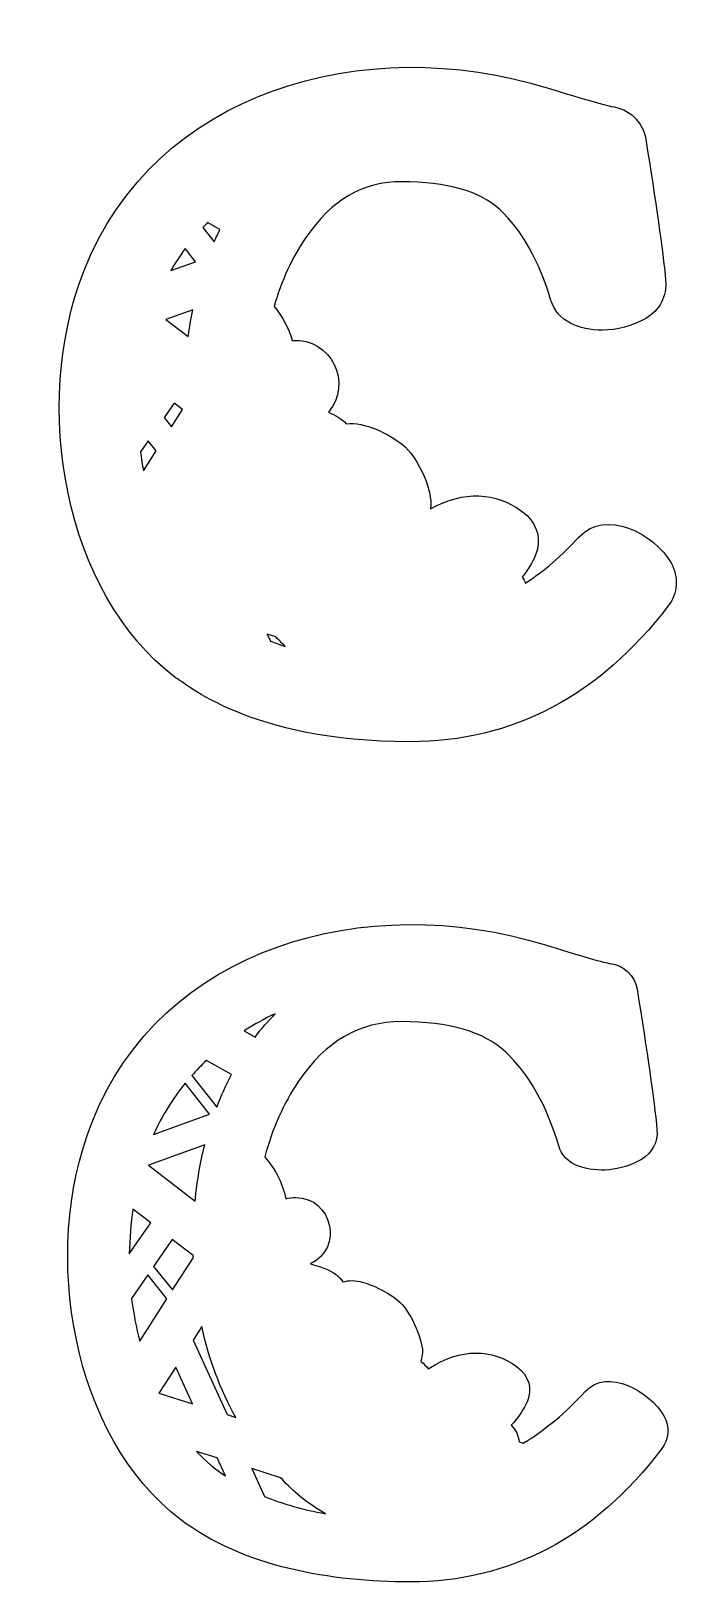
# Model space of a CAD drawing. Header units: millimetres. Extents: x -471 to 1551, y -2688 to 316.
# Drawn here: x -117.9 to 2.4, y -135.2 to 153.1 of the extents above; entities that cross this region are included whole.
import ezdxf

# ---------------------------------------------------------------- set-up
doc = ezdxf.new("R2010")
doc.units = ezdxf.units.MM
doc.header["$MEASUREMENT"] = 0
doc.layers.add('Layer 1', color=7, linetype='Continuous')

msp = doc.modelspace()

# ---------------------------------------------------------------- linework, layer by layer
at = {"layer": 'Layer 1', "color": 250}
for points, knots in [([(0.9862, 54.2448), (-2.11, 59.6815), (-11.2695, 64.3995), (-16.1534, 59.0365), (-16.1534, 59.0365), (-19.2864, 55.6086), (-22.6037, 52.7336), (-26.0685, 50.4852), (-26.0685, 50.4852), (-26.216, 50.8722), (-26.4187, 51.2592), (-26.6583, 51.6278), (-26.6583, 51.6278), (-25.6262, 52.8994), (-24.7416, 54.4106), (-24.2624, 55.5349), (-24.2624, 55.5349), (-23.0276, 58.3362), (-23.6911, 61.6719), (-26.8426, 63.9388), (-26.8426, 63.9388), (-31.4868, 67.2746), (-37.4949, 67.809), (-43.6872, 64.2889), (-43.6872, 64.2889), (-43.1896, 67.7906), (-46.1752, 74.1304), (-48.8291, 76.1945), (-48.8291, 76.1945), (-51.4461, 78.2217), (-55.9798, 80.5807), (-59.334, 80.0831), (-59.334, 80.0831), (-60.3108, 81.1704), (-61.2691, 81.6865), (-62.6513, 82.2578), (-62.6513, 82.2578), (-58.0992, 87.6024), (-62.1169, 96.0984), (-69.3597, 95.5824), (-69.3597, 95.5824), (-70.06, 97.8861), (-71.2395, 100.0792), (-72.7139, 101.9406), (-72.7139, 101.9406), (-71.3869, 106.677), (-69.415, 110.9711), (-66.8532, 114.7308), (-66.8532, 114.7308), (-62.0983, 121.7156), (-56.2931, 125.1066), (-49.0686, 125.1066), (-49.0686, 125.1066), (-40.6647, 125.1066), (-34.5277, 123.3558), (-30.8418, 119.9279), (-30.8418, 119.9279), (-26.732, 116.0761), (-23.5436, 110.4551), (-21.3874, 103.1938), (-21.3874, 103.1938), (-20.1526, 99.0655), (-16.0612, 97.5174), (-11.7671, 97.5174), (-11.7671, 97.5174), (-9.0396, 97.5174), (-6.3304, 98.2546), (-3.7318, 99.7105), (-3.7318, 99.7105), (-1.1885, 101.1296), (0.2674, 103.894), (-0.0275, 106.7875), (-0.0275, 106.7875), (-0.5804, 112.4454), (-1.8336, 121.2547), (-3.7318, 133.0128), (-3.7318, 133.0128), (-4.2478, 136.238), (-6.8649, 138.726), (-10.1085, 139.0946), (-10.1085, 139.0946), (-10.4033, 139.1499), (-12.578, 139.6291), (-21.8482, 142.5041), (-21.8482, 142.5041), (-56.1457, 153.1195), (-94.9768, 141.9512), (-108.0802, 108.5015), (-108.0802, 108.5015), (-117.8847, 83.4741), (-111.7477, 48.6606), (-91.1066, 32.9401), (-91.1066, 32.9401), (-89.3926, 32.1292), (-77.5608, 20.9978), (-47.4653, 20.9978), (-47.4653, 20.9978), (-28.4644, 20.9978), (-12.3385, 29.4938), (0.4517, 46.2648), (0.4517, 46.2648), (2.2394, 48.5316), (2.4421, 51.6831), (0.9862, 54.2448)], [0, 0, 0, 0, 0.03703704, 0.03703704, 0.03703704, 0.03703704, 0.07407407, 0.07407407, 0.07407407, 0.07407407, 0.11111111, 0.11111111, 0.11111111, 0.11111111, 0.14814815, 0.14814815, 0.14814815, 0.14814815, 0.18518519, 0.18518519, 0.18518519, 0.18518519, 0.22222222, 0.22222222, 0.22222222, 0.22222222, 0.25925926, 0.25925926, 0.25925926, 0.25925926, 0.2962963, 0.2962963, 0.2962963, 0.2962963, 0.33333333, 0.33333333, 0.33333333, 0.33333333, 0.37037037, 0.37037037, 0.37037037, 0.37037037, 0.40740741, 0.40740741, 0.40740741, 0.40740741, 0.44444444, 0.44444444, 0.44444444, 0.44444444, 0.48148148, 0.48148148, 0.48148148, 0.48148148, 0.51851852, 0.51851852, 0.51851852, 0.51851852, 0.55555556, 0.55555556, 0.55555556, 0.55555556, 0.59259259, 0.59259259, 0.59259259, 0.59259259, 0.62962963, 0.62962963, 0.62962963, 0.62962963, 0.66666667, 0.66666667, 0.66666667, 0.66666667, 0.7037037, 0.7037037, 0.7037037, 0.7037037, 0.74074074, 0.74074074, 0.74074074, 0.74074074, 0.77777778, 0.77777778, 0.77777778, 0.77777778, 0.81481481, 0.81481481, 0.81481481, 0.81481481, 0.85185185, 0.85185185, 0.85185185, 0.85185185, 0.88888889, 0.88888889, 0.88888889, 0.88888889, 0.92592593, 0.92592593, 0.92592593, 0.92592593, 1, 1, 1, 1]), ([(-83.8637, 113.9198), (-83.8637, 113.9198), (-85.9831, 116.5921), (-85.9831, 116.5921), (-85.9831, 116.5921), (-85.6882, 116.9054), (-85.3933, 117.2003), (-85.0985, 117.5136), (-85.0985, 117.5136), (-85.0985, 117.5136), (-82.8132, 116.2235), (-82.8132, 116.2235), (-82.8132, 116.2235), (-83.1633, 115.4679), (-83.5319, 114.7123), (-83.8637, 113.9198)], [0, 0, 0, 0, 0.2, 0.2, 0.2, 0.2, 0.4, 0.4, 0.4, 0.4, 0.6, 0.6, 0.6, 0.6, 1, 1, 1, 1]), ([(-87.3653, 110.2339), (-87.3653, 110.2339), (-91.899, 108.5937), (-91.899, 108.5937), (-91.899, 108.5937), (-91.1065, 109.9943), (-90.2219, 111.3581), (-89.2636, 112.6666), (-89.2636, 112.6666), (-89.2636, 112.6666), (-87.3653, 110.2339), (-87.3653, 110.2339)], [0, 0, 0, 0, 0.25, 0.25, 0.25, 0.25, 0.5, 0.5, 0.5, 0.5, 1, 1, 1, 1]), ([(-92.8389, 99.5079), (-92.8389, 99.5079), (-87.8445, 101.314), (-87.8445, 101.314), (-87.8445, 101.314), (-88.1763, 99.6738), (-88.4711, 98.0151), (-88.6923, 96.3196), (-88.6923, 96.3196), (-88.6923, 96.3196), (-92.8389, 99.5079), (-92.8389, 99.5079)], [0, 0, 0, 0, 0.25, 0.25, 0.25, 0.25, 0.5, 0.5, 0.5, 0.5, 1, 1, 1, 1]), ([(-89.7427, 82.737), (-89.7427, 82.737), (-91.77, 79.5671), (-91.77, 79.5671), (-91.77, 79.5671), (-91.77, 79.5671), (-93.1522, 81.281), (-93.1522, 81.281), (-93.1522, 81.281), (-93.1522, 81.281), (-91.3277, 83.9349), (-91.3277, 83.9349), (-91.3277, 83.9349), (-91.3277, 83.9349), (-89.7427, 82.737), (-89.7427, 82.737)], [0, 0, 0, 0, 0.2, 0.2, 0.2, 0.2, 0.4, 0.4, 0.4, 0.4, 0.6, 0.6, 0.6, 0.6, 1, 1, 1, 1]), ([(-94.6265, 75.1071), (-94.6265, 75.1071), (-97.0039, 71.3843), (-97.0039, 71.3843), (-97.0039, 71.3843), (-97.2251, 72.5454), (-97.4094, 73.7065), (-97.5752, 74.8675), (-97.5752, 74.8675), (-97.5752, 74.8675), (-96.1193, 76.9685), (-96.1193, 76.9685), (-96.1193, 76.9685), (-96.1193, 76.9685), (-94.6265, 75.1071), (-94.6265, 75.1071)], [0, 0, 0, 0, 0.2, 0.2, 0.2, 0.2, 0.4, 0.4, 0.4, 0.4, 0.6, 0.6, 0.6, 0.6, 1, 1, 1, 1]), ([(-72.4373, 40.5332), (-71.6449, 39.667), (-71.1104, 39.1326), (-70.6865, 38.7271), (-70.6865, 38.7271), (-71.608, 39.0219), (-72.5111, 39.3537), (-73.3957, 39.6854), (-73.3957, 39.6854), (-73.3957, 39.6854), (-74.0039, 41.0123), (-74.0039, 41.0123), (-74.0039, 41.0123), (-74.0039, 41.0123), (-72.4373, 40.5332), (-72.4373, 40.5332)], [0, 0, 0, 0, 0.2, 0.2, 0.2, 0.2, 0.4, 0.4, 0.4, 0.4, 0.6, 0.6, 0.6, 0.6, 1, 1, 1, 1]), ([(-0.3707, -104.2805), (-2.8771, -99.8942), (-10.8387, -95.25), (-14.9485, -99.7652), (-14.9485, -99.7652), (-18.5607, -103.7092), (-22.4309, -106.9528), (-26.4854, -109.3855), (-26.4854, -109.3855), (-26.725, -109.2933), (-26.983, -109.2196), (-27.241, -109.1459), (-27.241, -109.1459), (-27.3332, -107.9848), (-27.8492, -106.9159), (-28.7338, -106.0497), (-28.7338, -106.0497), (-27.4069, -104.6859), (-26.3195, -102.972), (-25.7113, -101.5529), (-25.7113, -101.5529), (-24.7714, -99.4151), (-25.2875, -96.8718), (-27.7754, -95.0841), (-27.7754, -95.0841), (-32.1985, -91.9142), (-38.0038, -91.5456), (-44.104, -95.5633), (-44.104, -95.5633), (-44.4727, -95.0656), (-44.9334, -94.6233), (-45.4863, -94.1995), (-45.4863, -94.1995), (-45.3204, -93.6466), (-45.2098, -93.149), (-45.1914, -92.4487), (-45.1914, -92.4487), (-45.173, -89.9054), (-47.6057, -84.5056), (-49.7988, -82.7916), (-49.7988, -82.7916), (-51.9919, -81.096), (-55.8069, -79.1609), (-58.258, -79.1609), (-58.258, -79.1609), (-58.8662, -79.1609), (-59.4007, -79.2531), (-59.972, -79.4006), (-59.972, -79.4006), (-60.6354, -78.4606), (-61.1884, -78.0552), (-61.2252, -78.0368), (-61.2252, -78.0368), (-62.3678, -77.1337), (-64.561, -76.415), (-65.9616, -76.0648), (-65.9616, -76.0648), (-59.843, -73.0977), (-61.944, -63.717), (-68.7813, -63.717), (-68.7813, -63.717), (-69.3711, -63.717), (-69.9793, -63.8091), (-70.5506, -63.9566), (-70.5506, -63.9566), (-71.1587, -61.0079), (-72.6147, -58.3356), (-74.4761, -56.1609), (-74.4761, -56.1609), (-73.0938, -50.9453), (-70.9744, -46.2089), (-68.1916, -42.0991), (-68.1916, -42.0991), (-63.1234, -34.6351), (-56.8758, -31.0229), (-49.0985, -31.0229), (-49.0985, -31.0229), (-40.2708, -31.0229), (-33.7835, -32.9211), (-29.7843, -36.6439), (-29.7843, -36.6439), (-25.4534, -40.68), (-22.1361, -46.559), (-19.8877, -54.0967), (-19.8877, -54.0967), (-19.3716, -55.8475), (-18.0263, -57.2482), (-16.3123, -57.8563), (-16.3123, -57.8563), (-12.5527, -59.1648), (-8.4797, -58.8516), (-4.5358, -56.64), (-4.5358, -56.64), (-2.5454, -55.5342), (-1.4212, -53.3595), (-1.6423, -51.1111), (-1.6423, -51.1111), (-2.1952, -45.49), (-3.43, -36.6991), (-5.3283, -24.9963), (-5.3283, -24.9963), (-5.7337, -22.453), (-7.8163, -20.4995), (-10.3595, -20.2414), (-10.3595, -20.2414), (-10.5438, -20.2046), (-12.4421, -19.8544), (-22.3387, -16.7767), (-22.3387, -16.7767), (-55.77, -6.4377), (-93.7903, -17.1268), (-106.6173, -49.8394), (-106.6173, -49.8394), (-116.2191, -74.3508), (-110.119, -108.3533), (-90.1597, -123.5577), (-90.1597, -123.5577), (-78.4938, -132.4224), (-62.073, -135.1868), (-47.4767, -135.1868), (-47.4767, -135.1868), (-28.9919, -135.1868), (-13.3082, -126.8935), (-0.8315, -110.5464), (-0.8315, -110.5464), (0.6061, -108.7404), (0.772, -106.2709), (-0.3707, -104.2805)], [0, 0, 0, 0, 0.03030303, 0.03030303, 0.03030303, 0.03030303, 0.06060606, 0.06060606, 0.06060606, 0.06060606, 0.09090909, 0.09090909, 0.09090909, 0.09090909, 0.12121212, 0.12121212, 0.12121212, 0.12121212, 0.15151515, 0.15151515, 0.15151515, 0.15151515, 0.18181818, 0.18181818, 0.18181818, 0.18181818, 0.21212121, 0.21212121, 0.21212121, 0.21212121, 0.24242424, 0.24242424, 0.24242424, 0.24242424, 0.27272727, 0.27272727, 0.27272727, 0.27272727, 0.3030303, 0.3030303, 0.3030303, 0.3030303, 0.33333333, 0.33333333, 0.33333333, 0.33333333, 0.36363636, 0.36363636, 0.36363636, 0.36363636, 0.39393939, 0.39393939, 0.39393939, 0.39393939, 0.42424242, 0.42424242, 0.42424242, 0.42424242, 0.45454545, 0.45454545, 0.45454545, 0.45454545, 0.48484848, 0.48484848, 0.48484848, 0.48484848, 0.51515152, 0.51515152, 0.51515152, 0.51515152, 0.54545455, 0.54545455, 0.54545455, 0.54545455, 0.57575758, 0.57575758, 0.57575758, 0.57575758, 0.60606061, 0.60606061, 0.60606061, 0.60606061, 0.63636364, 0.63636364, 0.63636364, 0.63636364, 0.66666667, 0.66666667, 0.66666667, 0.66666667, 0.6969697, 0.6969697, 0.6969697, 0.6969697, 0.72727273, 0.72727273, 0.72727273, 0.72727273, 0.75757576, 0.75757576, 0.75757576, 0.75757576, 0.78787879, 0.78787879, 0.78787879, 0.78787879, 0.81818182, 0.81818182, 0.81818182, 0.81818182, 0.84848485, 0.84848485, 0.84848485, 0.84848485, 0.87878788, 0.87878788, 0.87878788, 0.87878788, 0.90909091, 0.90909091, 0.90909091, 0.90909091, 0.93939394, 0.93939394, 0.93939394, 0.93939394, 1, 1, 1, 1]), ([(-72.5225, -29.5485), (-73.831, -30.8754), (-75.0842, -32.3314), (-76.2637, -33.8979), (-76.2637, -33.8979), (-76.2637, -33.8979), (-78.3094, -32.7553), (-78.3094, -32.7553), (-78.3094, -32.7553), (-76.4665, -31.5573), (-74.5314, -30.4883), (-72.5225, -29.5485)], [0, 0, 0, 0, 0.25, 0.25, 0.25, 0.25, 0.5, 0.5, 0.5, 0.5, 1, 1, 1, 1]), ([(-85.3127, -38.2472), (-85.3127, -38.2472), (-80.6499, -40.8642), (-80.6499, -40.8642), (-80.6499, -40.8642), (-81.682, -42.7993), (-82.585, -44.8266), (-83.396, -46.9276), (-83.396, -46.9276), (-83.396, -46.9276), (-88.0218, -41.0669), (-88.0218, -41.0669), (-88.0218, -41.0669), (-87.1741, -40.0902), (-86.271, -39.1503), (-85.3127, -38.2472)], [0, 0, 0, 0, 0.2, 0.2, 0.2, 0.2, 0.4, 0.4, 0.4, 0.4, 0.6, 0.6, 0.6, 0.6, 1, 1, 1, 1]), ([(-89.2566, -42.486), (-89.2566, -42.486), (-84.7229, -48.2361), (-84.7229, -48.2361), (-84.7229, -48.2361), (-84.7229, -48.2361), (-95.1172, -52.0142), (-95.1172, -52.0142), (-95.1172, -52.0142), (-93.5692, -48.5678), (-91.5972, -45.3979), (-89.2566, -42.486)], [0, 0, 0, 0, 0.25, 0.25, 0.25, 0.25, 0.5, 0.5, 0.5, 0.5, 1, 1, 1, 1]), ([(-85.626, -53.9124), (-86.4737, -57.2482), (-87.0635, -60.7498), (-87.4137, -64.3804), (-87.4137, -64.3804), (-87.4137, -64.3804), (-96.094, -57.7273), (-96.094, -57.7273), (-96.094, -57.7273), (-96.094, -57.7273), (-85.626, -53.9124), (-85.626, -53.9124)], [0, 0, 0, 0, 0.25, 0.25, 0.25, 0.25, 0.5, 0.5, 0.5, 0.5, 1, 1, 1, 1]), ([(-98.9874, -65.8548), (-98.9874, -65.8548), (-95.6516, -68.4165), (-95.6516, -68.4165), (-95.6516, -68.4165), (-95.6516, -68.4165), (-99.6324, -74.2034), (-99.6324, -74.2034), (-99.6324, -74.2034), (-99.5772, -71.3284), (-99.356, -68.527), (-98.9874, -65.8548)], [0, 0, 0, 0, 0.25, 0.25, 0.25, 0.25, 0.5, 0.5, 0.5, 0.5, 1, 1, 1, 1]), ([(-91.5972, -80.8933), (-91.5972, -80.8933), (-95.1172, -76.5255), (-95.1172, -76.5255), (-95.1172, -76.5255), (-95.1172, -76.5255), (-91.6709, -71.5127), (-91.6709, -71.5127), (-91.6709, -71.5127), (-91.6709, -71.5127), (-87.7638, -74.4983), (-87.7638, -74.4983), (-87.7638, -74.4983), (-87.7638, -74.6273), (-87.7638, -74.7563), (-87.7453, -74.8853), (-87.7453, -74.8853), (-87.7453, -74.8853), (-91.5972, -80.8933), (-91.5972, -80.8933)], [0, 0, 0, 0, 0.16666667, 0.16666667, 0.16666667, 0.16666667, 0.33333333, 0.33333333, 0.33333333, 0.33333333, 0.5, 0.5, 0.5, 0.5, 0.66666667, 0.66666667, 0.66666667, 0.66666667, 1, 1, 1, 1]), ([(-97.6973, -90.4398), (-98.3793, -87.8413), (-98.8768, -85.169), (-99.2086, -82.4783), (-99.2086, -82.4783), (-99.2086, -82.4783), (-96.2046, -78.1105), (-96.2046, -78.1105), (-96.2046, -78.1105), (-96.2046, -78.1105), (-92.6476, -82.5336), (-92.6476, -82.5336), (-92.6476, -82.5336), (-92.6476, -82.5336), (-97.6973, -90.4398), (-97.6973, -90.4398)], [0, 0, 0, 0, 0.2, 0.2, 0.2, 0.2, 0.4, 0.4, 0.4, 0.4, 0.6, 0.6, 0.6, 0.6, 1, 1, 1, 1]), ([(-81.4793, -104.0778), (-81.4793, -104.0778), (-87.8007, -90.2187), (-87.8007, -90.2187), (-87.8007, -90.2187), (-87.8007, -90.2187), (-86.1973, -87.6938), (-86.1973, -87.6938), (-86.1973, -87.6938), (-84.8888, -93.7203), (-82.7693, -99.3782), (-79.8575, -104.5938), (-79.8575, -104.5938), (-79.8575, -104.5938), (-81.4793, -104.0778), (-81.4793, -104.0778)], [0, 0, 0, 0, 0.2, 0.2, 0.2, 0.2, 0.4, 0.4, 0.4, 0.4, 0.6, 0.6, 0.6, 0.6, 1, 1, 1, 1]), ([(-94.122, -100.1154), (-94.122, -100.1154), (-91.0258, -95.2684), (-91.0258, -95.2684), (-91.0258, -95.2684), (-91.0258, -95.2684), (-87.9297, -102.0689), (-87.9297, -102.0689), (-87.9297, -102.0689), (-87.9297, -102.0689), (-94.122, -100.1154), (-94.122, -100.1154)], [0, 0, 0, 0, 0.25, 0.25, 0.25, 0.25, 0.5, 0.5, 0.5, 0.5, 1, 1, 1, 1]), ([(-87.1557, -110.9151), (-87.1557, -110.9151), (-83.3407, -112.1131), (-83.3407, -112.1131), (-83.3407, -112.1131), (-83.3407, -112.1131), (-81.7926, -115.4857), (-81.7926, -115.4857), (-81.7926, -115.4857), (-83.5987, -114.2878), (-85.2943, -112.924), (-87.1557, -110.9151)], [0, 0, 0, 0, 0.25, 0.25, 0.25, 0.25, 0.5, 0.5, 0.5, 0.5, 1, 1, 1, 1]), ([(-74.5498, -119.2822), (-74.5498, -119.2822), (-76.8904, -114.1219), (-76.8904, -114.1219), (-76.8904, -114.1219), (-76.8904, -114.1219), (-71.5273, -115.799), (-71.5273, -115.799), (-71.5273, -115.799), (-69.7581, -117.7341), (-67.565, -120.0009), (-63.1788, -122.489), (-63.1788, -122.489), (-67.3254, -121.7517), (-71.1403, -120.6644), (-74.5498, -119.2822)], [0, 0, 0, 0, 0.2, 0.2, 0.2, 0.2, 0.4, 0.4, 0.4, 0.4, 0.6, 0.6, 0.6, 0.6, 1, 1, 1, 1])]:
    msp.add_open_spline(points, degree=3, knots=knots, dxfattribs=at)

doc.saveas('drawing.dxf')
